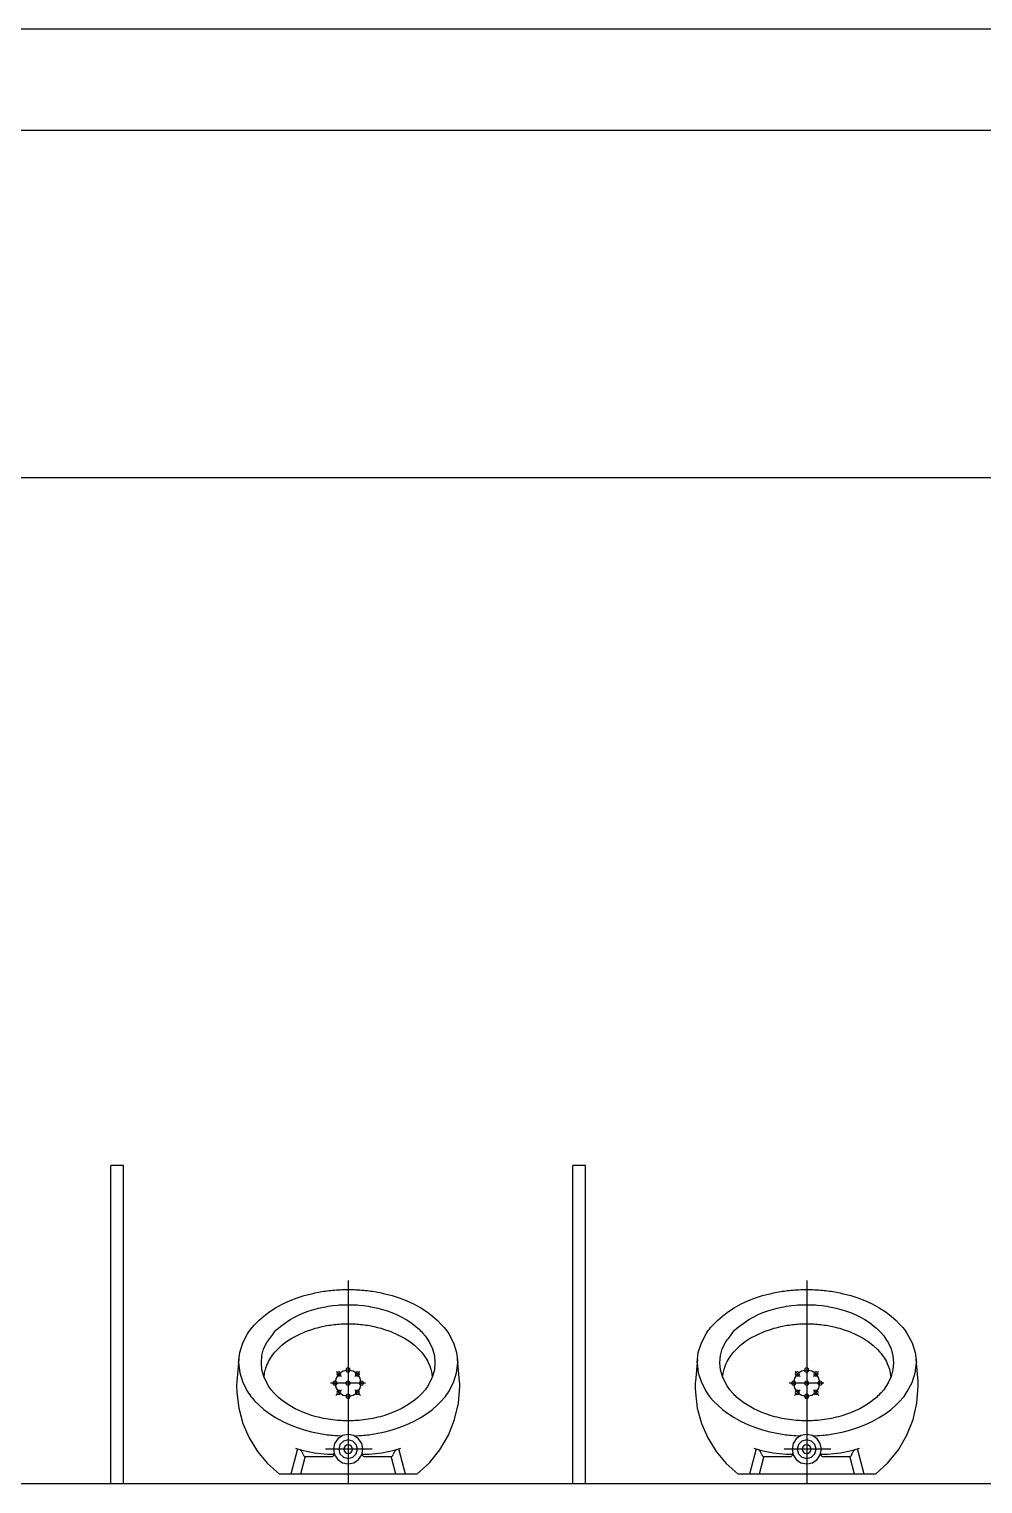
# Model space of a CAD drawing. Header units: millimetres. Extents: x 20431 to 27288, y 6147 to 13165.
# Drawn here: x 21119.5 to 21269.2, y 8937.1 to 9165.5 of the extents above; entities that cross this region are included whole.
import ezdxf

# ---------------------------------------------------------------- set-up
doc = ezdxf.new("R2010")
doc.units = ezdxf.units.MM
doc.header["$MEASUREMENT"] = 0
doc.linetypes.add('CONTINU', pattern=[0])
for name, color, linetype in [('Arqui-02', 2, 'Continuous'), ('Arqui-Louças', 30, 'Continuous'), ('Arqui-Paredes', 3, 'Continuous')]:
    doc.layers.add(name, color=color, linetype=linetype)

msp = doc.modelspace()

# ---------------------------------------------------------------- linework, layer by layer
at = {"layer": 'Arqui-02'}
for p, q in [((21132.3, 8937.1), (21132.3, 8987.1)), ((21134.3, 8937.1), (21134.3, 8987.1)), ((21204.8, 8937.1), (21204.8, 8987.1)), ((21206.8, 8937.1), (21206.8, 8987.1))]:
    msp.add_line(p, q, dxfattribs=at)
for points in [[(21134.3, 8987.1), (21132.3, 8987.1)], [(21206.8, 8987.1), (21204.8, 8987.1)]]:
    msp.add_lwpolyline(points, dxfattribs=at)
at = {"layer": 'Arqui-Louças'}
msp.add_line((20988.3, 9095.14), (21669.59, 9095.14), dxfattribs=at)
at = {"layer": 'Arqui-Louças', "linetype": 'Continuous'}
for p, q in [((21169.55, 8962.1), (21169.55, 8937.1)), ((21241.55, 8962.1), (21241.55, 8937.1))]:
    msp.add_line(p, q, dxfattribs=at)
at = {"layer": 'Arqui-Louças'}
for points in [[(21169.55, 8969.02), (21169.55, 8937.1)], [(21241.55, 8969.02), (21241.55, 8937.1)], [(21169.55, 8954.98), (21168.75, 8954.82), (21168.09, 8954.38), (21167.65, 8953.72), (21167.48, 8952.92)], [(21168.5, 8953.97), (21167.71, 8954.75)], [(21171.61, 8952.92), (21171.45, 8953.72), (21171.01, 8954.38), (21170.35, 8954.82), (21169.55, 8954.98)], [(21171.38, 8954.75), (21170.6, 8953.97)], [(21241.55, 8954.98), (21240.75, 8954.82), (21240.09, 8954.38), (21239.65, 8953.72), (21239.48, 8952.92)], [(21240.5, 8953.97), (21239.71, 8954.75)], [(21243.61, 8952.92), (21243.45, 8953.72), (21243.01, 8954.38), (21242.35, 8954.82), (21241.55, 8954.98)], [(21243.38, 8954.75), (21242.6, 8953.97)], [(21172.25, 8952.92), (21166.8, 8952.92)], [(21167.48, 8952.92), (21167.65, 8952.11), (21168.09, 8951.46), (21168.75, 8951.01), (21169.55, 8950.85)], [(21168.5, 8951.87), (21167.63, 8951)], [(21169.55, 8950.85), (21170.35, 8951.01), (21171.01, 8951.46), (21171.45, 8952.11), (21171.61, 8952.92)], [(21171.47, 8951), (21170.6, 8951.87)], [(21244.25, 8952.92), (21238.8, 8952.92)], [(21239.48, 8952.92), (21239.65, 8952.11), (21240.09, 8951.46), (21240.75, 8951.01), (21241.55, 8950.85)], [(21240.5, 8951.87), (21239.63, 8951)], [(21241.55, 8950.85), (21242.35, 8951.01), (21243.01, 8951.46), (21243.45, 8952.11), (21243.61, 8952.92)], [(21243.47, 8951), (21242.6, 8951.87)], [(21173.33, 8942.55), (21166, 8942.55)], [(21245.33, 8942.55), (21238, 8942.55)]]:
    msp.add_lwpolyline(points, dxfattribs=at)
at = {"layer": 'Arqui-Louças', "linetype": 'CONTINU'}
for points in [[(21160.43, 8965.87), (21161.52, 8966.29), (21162.63, 8966.66), (21163.77, 8966.95)], [(21175.33, 8966.95), (21176.46, 8966.66), (21177.58, 8966.29), (21178.67, 8965.87)], [(21232.43, 8965.87), (21233.52, 8966.29), (21234.63, 8966.66), (21235.77, 8966.95)], [(21247.33, 8966.95), (21248.46, 8966.66), (21249.58, 8966.29), (21250.67, 8965.87)], [(21157.09, 8964.05), (21158.16, 8964.74), (21159.27, 8965.35), (21160.43, 8965.87)], [(21168.99, 8965.23), (21169.55, 8965.24)], [(21169.55, 8965.24), (21170.1, 8965.23)], [(21178.67, 8965.87), (21179.83, 8965.35), (21180.94, 8964.74), (21182.01, 8964.05)], [(21229.09, 8964.05), (21230.16, 8964.74), (21231.27, 8965.35), (21232.43, 8965.87)], [(21240.99, 8965.23), (21241.55, 8965.24)], [(21241.55, 8965.24), (21242.1, 8965.23)], [(21250.67, 8965.87), (21251.83, 8965.35), (21252.94, 8964.74), (21254.01, 8964.05)], [(21154.87, 8962.1), (21155.57, 8962.79), (21156.31, 8963.45), (21157.09, 8964.05)], [(21158.99, 8961.89), (21159.71, 8962.41), (21160.45, 8962.9), (21161.22, 8963.33)], [(21161.22, 8963.33), (21161.94, 8963.69), (21162.68, 8964), (21163.44, 8964.27)], [(21175.66, 8964.27), (21176.42, 8964), (21177.16, 8963.69), (21177.88, 8963.33)], [(21177.88, 8963.33), (21178.65, 8962.9), (21179.39, 8962.42), (21180.11, 8961.89)], [(21182.01, 8964.05), (21182.79, 8963.45), (21183.53, 8962.79), (21184.23, 8962.1)], [(21226.87, 8962.1), (21227.57, 8962.79), (21228.31, 8963.45), (21229.09, 8964.05)], [(21230.99, 8961.89), (21231.71, 8962.41), (21232.45, 8962.9), (21233.22, 8963.33)], [(21233.22, 8963.33), (21233.94, 8963.69), (21234.68, 8964), (21235.44, 8964.27)], [(21247.66, 8964.27), (21248.42, 8964), (21249.16, 8963.69), (21249.88, 8963.33)], [(21249.88, 8963.33), (21250.65, 8962.9), (21251.39, 8962.42), (21252.11, 8961.89)], [(21254.01, 8964.05), (21254.79, 8963.45), (21255.53, 8962.79), (21256.23, 8962.1)], [(21152.33, 8956.12), (21152.53, 8957.71), (21153.01, 8959.23), (21153.76, 8960.66)], [(21157.72, 8960.56), (21157.88, 8960.84)], [(21157.88, 8960.84), (21158.21, 8961.22), (21158.59, 8961.57), (21158.99, 8961.89)], [(21158.46, 8958.22), (21159.15, 8958.86), (21159.89, 8959.45), (21160.68, 8959.96)], [(21160.68, 8959.96), (21161.75, 8960.53), (21162.86, 8961.03), (21164, 8961.42)], [(21175.09, 8961.42), (21176.24, 8961.03), (21177.35, 8960.53), (21178.42, 8959.96)], [(21178.42, 8959.96), (21179.21, 8959.45), (21179.95, 8958.86), (21180.64, 8958.22)], [(21181.22, 8960.84), (21181.63, 8960.35), (21181.99, 8959.84), (21182.33, 8959.3)], [(21185.34, 8960.66), (21186.09, 8959.23), (21186.57, 8957.71), (21186.76, 8956.12)], [(21224.33, 8956.12), (21224.53, 8957.71), (21225.01, 8959.23), (21225.76, 8960.66)], [(21229.72, 8960.56), (21229.88, 8960.84)], [(21229.88, 8960.84), (21230.21, 8961.22), (21230.59, 8961.57), (21230.99, 8961.89)], [(21230.46, 8958.22), (21231.15, 8958.86), (21231.89, 8959.45), (21232.68, 8959.96)], [(21232.68, 8959.96), (21233.75, 8960.53), (21234.86, 8961.03), (21236, 8961.42)], [(21247.09, 8961.42), (21248.24, 8961.03), (21249.35, 8960.53), (21250.42, 8959.96)], [(21250.42, 8959.96), (21251.21, 8959.45), (21251.95, 8958.86), (21252.64, 8958.22)], [(21253.22, 8960.84), (21253.63, 8960.35), (21253.99, 8959.84), (21254.33, 8959.3)], [(21257.34, 8960.66), (21258.09, 8959.23), (21258.57, 8957.71), (21258.76, 8956.12)], [(21155.92, 8956.12), (21156, 8957.24), (21156.28, 8958.31), (21156.77, 8959.3)], [(21182.33, 8959.3), (21182.8, 8958.29), (21183.09, 8957.23), (21183.18, 8956.12)], [(21227.92, 8956.12), (21228, 8957.24), (21228.28, 8958.31), (21228.77, 8959.3)], [(21254.33, 8959.3), (21254.8, 8958.29), (21255.09, 8957.23), (21255.18, 8956.12)], [(21152.39, 8956.7), (21152.07, 8953.18)], [(21152.33, 8956.12), (21152.53, 8954.53), (21153.01, 8953.01), (21153.76, 8951.59)], [(21156.77, 8952.95), (21156.3, 8953.95), (21156.02, 8955.01), (21155.92, 8956.12)], [(21156.34, 8953.83), (21156.43, 8954.48), (21156.58, 8955.12), (21156.8, 8955.74)], [(21169.55, 8955.31), (21169.38, 8955.27), (21169.26, 8955.15), (21169.22, 8954.98)], [(21169.88, 8954.98), (21169.83, 8955.15), (21169.72, 8955.27), (21169.55, 8955.31)], [(21182.3, 8955.74), (21182.52, 8955.12), (21182.67, 8954.48), (21182.75, 8953.83)], [(21183.18, 8956.12), (21183.09, 8955.01), (21182.8, 8953.95), (21182.33, 8952.95)], [(21185.34, 8951.59), (21186.09, 8953.01), (21186.57, 8954.53), (21186.76, 8956.12)], [(21187.03, 8953.18), (21186.71, 8956.7)], [(21224.39, 8956.7), (21224.07, 8953.18)], [(21224.33, 8956.12), (21224.53, 8954.53), (21225.01, 8953.01), (21225.76, 8951.59)], [(21228.77, 8952.95), (21228.3, 8953.95), (21228.02, 8955.01), (21227.92, 8956.12)], [(21228.34, 8953.83), (21228.43, 8954.48), (21228.58, 8955.12), (21228.8, 8955.74)], [(21241.55, 8955.31), (21241.38, 8955.27), (21241.26, 8955.15), (21241.22, 8954.98)], [(21241.88, 8954.98), (21241.83, 8955.15), (21241.72, 8955.27), (21241.55, 8955.31)], [(21254.3, 8955.74), (21254.52, 8955.12), (21254.67, 8954.48), (21254.75, 8953.83)], [(21255.18, 8956.12), (21255.09, 8955.01), (21254.8, 8953.95), (21254.33, 8952.95)], [(21257.34, 8951.59), (21258.09, 8953.01), (21258.57, 8954.53), (21258.76, 8956.12)], [(21259.03, 8953.18), (21258.71, 8956.7)], [(21167.48, 8953.25), (21167.32, 8953.2), (21167.2, 8953.08), (21167.15, 8952.92)], [(21167.81, 8952.92), (21167.77, 8953.08), (21167.65, 8953.2), (21167.48, 8953.25)], [(21168.09, 8954.71), (21167.92, 8954.66), (21167.8, 8954.55), (21167.76, 8954.38)], [(21167.76, 8954.38), (21167.8, 8954.21), (21167.92, 8954.09), (21168.09, 8954.05)], [(21168.42, 8954.38), (21168.37, 8954.55), (21168.26, 8954.66), (21168.09, 8954.71)], [(21168.09, 8954.05), (21168.26, 8954.09), (21168.37, 8954.21), (21168.42, 8954.38)], [(21169.22, 8954.98), (21169.26, 8954.82), (21169.38, 8954.7), (21169.55, 8954.65)], [(21169.55, 8953.25), (21169.38, 8953.2), (21169.26, 8953.08), (21169.22, 8952.92)], [(21169.55, 8954.65), (21169.72, 8954.7), (21169.83, 8954.82), (21169.88, 8954.98)], [(21169.88, 8952.92), (21169.83, 8953.08), (21169.72, 8953.2), (21169.55, 8953.25)], [(21171.01, 8954.71), (21170.84, 8954.66), (21170.72, 8954.55), (21170.68, 8954.38)], [(21170.68, 8954.38), (21170.72, 8954.21), (21170.84, 8954.09), (21171.01, 8954.05)], [(21171.34, 8954.38), (21171.29, 8954.55), (21171.18, 8954.66), (21171.01, 8954.71)], [(21171.01, 8954.05), (21171.18, 8954.09), (21171.29, 8954.21), (21171.34, 8954.38)], [(21171.61, 8953.25), (21171.45, 8953.2), (21171.33, 8953.08), (21171.28, 8952.92)], [(21171.95, 8952.92), (21171.9, 8953.08), (21171.78, 8953.2), (21171.61, 8953.25)], [(21187.06, 8952.8), (21187.03, 8953.18)], [(21239.48, 8953.25), (21239.32, 8953.2), (21239.2, 8953.08), (21239.15, 8952.92)], [(21239.81, 8952.92), (21239.77, 8953.08), (21239.65, 8953.2), (21239.48, 8953.25)], [(21240.09, 8954.71), (21239.92, 8954.66), (21239.8, 8954.55), (21239.76, 8954.38)], [(21239.76, 8954.38), (21239.8, 8954.21), (21239.92, 8954.09), (21240.09, 8954.05)], [(21240.42, 8954.38), (21240.37, 8954.55), (21240.26, 8954.66), (21240.09, 8954.71)], [(21240.09, 8954.05), (21240.26, 8954.09), (21240.37, 8954.21), (21240.42, 8954.38)], [(21241.22, 8954.98), (21241.26, 8954.82), (21241.38, 8954.7), (21241.55, 8954.65)], [(21241.55, 8953.25), (21241.38, 8953.2), (21241.26, 8953.08), (21241.22, 8952.92)], [(21241.55, 8954.65), (21241.72, 8954.7), (21241.83, 8954.82), (21241.88, 8954.98)], [(21241.88, 8952.92), (21241.83, 8953.08), (21241.72, 8953.2), (21241.55, 8953.25)], [(21243.01, 8954.71), (21242.84, 8954.66), (21242.72, 8954.55), (21242.68, 8954.38)], [(21242.68, 8954.38), (21242.72, 8954.21), (21242.84, 8954.09), (21243.01, 8954.05)], [(21243.34, 8954.38), (21243.29, 8954.55), (21243.18, 8954.66), (21243.01, 8954.71)], [(21243.01, 8954.05), (21243.18, 8954.09), (21243.29, 8954.21), (21243.34, 8954.38)], [(21243.61, 8953.25), (21243.45, 8953.2), (21243.33, 8953.08), (21243.28, 8952.92)], [(21243.95, 8952.92), (21243.9, 8953.08), (21243.78, 8953.2), (21243.61, 8953.25)], [(21259.06, 8952.8), (21259.03, 8953.18)], [(21152.09, 8951.47), (21152.37, 8948.99), (21153.03, 8946.6), (21154.02, 8944.32)], [(21157.88, 8951.41), (21157.47, 8951.89), (21157.11, 8952.41), (21156.77, 8952.95)], [(21167.15, 8952.92), (21167.2, 8952.75), (21167.32, 8952.63), (21167.48, 8952.59)], [(21167.48, 8952.59), (21167.65, 8952.63), (21167.77, 8952.75), (21167.81, 8952.92)], [(21168.09, 8951.79), (21167.92, 8951.74), (21167.8, 8951.62), (21167.76, 8951.46)], [(21167.76, 8951.46), (21167.8, 8951.29), (21167.92, 8951.17), (21168.09, 8951.13)], [(21168.42, 8951.46), (21168.37, 8951.62), (21168.26, 8951.74), (21168.09, 8951.79)], [(21168.09, 8951.13), (21168.26, 8951.17), (21168.37, 8951.29), (21168.42, 8951.46)], [(21169.22, 8952.92), (21169.26, 8952.75), (21169.38, 8952.63), (21169.55, 8952.59)], [(21169.55, 8951.18), (21169.38, 8951.14), (21169.26, 8951.02), (21169.22, 8950.85)], [(21169.22, 8950.85), (21169.26, 8950.69), (21169.38, 8950.57), (21169.55, 8950.52)], [(21169.55, 8952.59), (21169.72, 8952.63), (21169.83, 8952.75), (21169.88, 8952.92)], [(21169.88, 8950.85), (21169.83, 8951.02), (21169.72, 8951.14), (21169.55, 8951.18)], [(21169.55, 8950.52), (21169.72, 8950.57), (21169.83, 8950.69), (21169.88, 8950.85)], [(21171.01, 8951.79), (21170.84, 8951.74), (21170.72, 8951.62), (21170.68, 8951.46)], [(21170.68, 8951.46), (21170.72, 8951.29), (21170.84, 8951.17), (21171.01, 8951.13)], [(21171.34, 8951.46), (21171.29, 8951.62), (21171.18, 8951.74), (21171.01, 8951.79)], [(21171.01, 8951.13), (21171.18, 8951.17), (21171.29, 8951.29), (21171.34, 8951.46)], [(21171.28, 8952.92), (21171.33, 8952.75), (21171.45, 8952.63), (21171.61, 8952.59)], [(21171.61, 8952.59), (21171.78, 8952.63), (21171.9, 8952.75), (21171.95, 8952.92)], [(21182.33, 8952.95), (21181.99, 8952.41), (21181.63, 8951.89), (21181.22, 8951.41)], [(21185.29, 8944.75), (21186.27, 8947.21), (21186.86, 8949.78), (21187.06, 8952.42)], [(21187.06, 8952.42), (21187.06, 8952.8)], [(21224.09, 8951.47), (21224.37, 8948.99), (21225.03, 8946.6), (21226.02, 8944.32)], [(21229.88, 8951.41), (21229.47, 8951.89), (21229.11, 8952.41), (21228.77, 8952.95)], [(21239.15, 8952.92), (21239.2, 8952.75), (21239.32, 8952.63), (21239.48, 8952.59)], [(21239.48, 8952.59), (21239.65, 8952.63), (21239.77, 8952.75), (21239.81, 8952.92)], [(21240.09, 8951.79), (21239.92, 8951.74), (21239.8, 8951.62), (21239.76, 8951.46)], [(21239.76, 8951.46), (21239.8, 8951.29), (21239.92, 8951.17), (21240.09, 8951.13)], [(21240.42, 8951.46), (21240.37, 8951.62), (21240.26, 8951.74), (21240.09, 8951.79)], [(21240.09, 8951.13), (21240.26, 8951.17), (21240.37, 8951.29), (21240.42, 8951.46)], [(21241.22, 8952.92), (21241.26, 8952.75), (21241.38, 8952.63), (21241.55, 8952.59)], [(21241.55, 8951.18), (21241.38, 8951.14), (21241.26, 8951.02), (21241.22, 8950.85)], [(21241.22, 8950.85), (21241.26, 8950.69), (21241.38, 8950.57), (21241.55, 8950.52)], [(21241.55, 8952.59), (21241.72, 8952.63), (21241.83, 8952.75), (21241.88, 8952.92)], [(21241.88, 8950.85), (21241.83, 8951.02), (21241.72, 8951.14), (21241.55, 8951.18)], [(21241.55, 8950.52), (21241.72, 8950.57), (21241.83, 8950.69), (21241.88, 8950.85)], [(21243.01, 8951.79), (21242.84, 8951.74), (21242.72, 8951.62), (21242.68, 8951.46)], [(21242.68, 8951.46), (21242.72, 8951.29), (21242.84, 8951.17), (21243.01, 8951.13)], [(21243.34, 8951.46), (21243.29, 8951.62), (21243.18, 8951.74), (21243.01, 8951.79)], [(21243.01, 8951.13), (21243.18, 8951.17), (21243.29, 8951.29), (21243.34, 8951.46)], [(21243.28, 8952.92), (21243.33, 8952.75), (21243.45, 8952.63), (21243.61, 8952.59)], [(21243.61, 8952.59), (21243.78, 8952.63), (21243.9, 8952.75), (21243.95, 8952.92)], [(21254.33, 8952.95), (21253.99, 8952.41), (21253.63, 8951.89), (21253.22, 8951.41)], [(21257.29, 8944.75), (21258.27, 8947.21), (21258.86, 8949.78), (21259.06, 8952.42)], [(21259.06, 8952.42), (21259.06, 8952.8)], [(21154.87, 8950.14), (21155.57, 8949.45), (21156.31, 8948.79), (21157.09, 8948.19)], [(21161.22, 8948.91), (21160.44, 8949.34), (21159.7, 8949.82), (21158.99, 8950.35)], [(21163.44, 8947.97), (21162.68, 8948.24), (21161.94, 8948.56), (21161.22, 8948.91)], [(21177.88, 8948.91), (21177.16, 8948.56), (21176.42, 8948.24), (21175.66, 8947.97)], [(21180.11, 8950.35), (21179.39, 8949.82), (21178.65, 8949.34), (21177.88, 8948.91)], [(21182.01, 8948.19), (21182.79, 8948.79), (21183.53, 8949.45), (21184.23, 8950.14)], [(21226.87, 8950.14), (21227.57, 8949.45), (21228.31, 8948.79), (21229.09, 8948.19)], [(21233.22, 8948.91), (21232.44, 8949.34), (21231.7, 8949.82), (21230.99, 8950.35)], [(21235.44, 8947.97), (21234.68, 8948.24), (21233.94, 8948.56), (21233.22, 8948.91)], [(21249.88, 8948.91), (21249.16, 8948.56), (21248.42, 8948.24), (21247.66, 8947.97)], [(21252.11, 8950.35), (21251.39, 8949.82), (21250.65, 8949.34), (21249.88, 8948.91)], [(21254.01, 8948.19), (21254.79, 8948.79), (21255.53, 8949.45), (21256.23, 8950.14)], [(21157.09, 8948.19), (21158.16, 8947.5), (21159.27, 8946.89), (21160.43, 8946.37)], [(21160.43, 8946.37), (21161.52, 8945.95), (21162.63, 8945.58), (21163.77, 8945.29)], [(21169.55, 8947), (21168.99, 8947.01)], [(21170.1, 8947.01), (21169.55, 8947)], [(21175.33, 8945.29), (21176.46, 8945.58), (21177.58, 8945.95), (21178.67, 8946.37)], [(21178.67, 8946.37), (21179.83, 8946.89), (21180.94, 8947.5), (21182.01, 8948.19)], [(21229.09, 8948.19), (21230.16, 8947.5), (21231.27, 8946.89), (21232.43, 8946.37)], [(21232.43, 8946.37), (21233.52, 8945.95), (21234.63, 8945.58), (21235.77, 8945.29)], [(21241.55, 8947), (21240.99, 8947.01)], [(21242.1, 8947.01), (21241.55, 8947)], [(21247.33, 8945.29), (21248.46, 8945.58), (21249.58, 8945.95), (21250.67, 8946.37)], [(21250.67, 8946.37), (21251.83, 8946.89), (21252.94, 8947.5), (21254.01, 8948.19)], [(21154.02, 8944.32), (21155.32, 8942.2), (21156.91, 8940.29), (21158.76, 8938.63)], [(21169.55, 8944.86), (21168.65, 8944.68), (21167.91, 8944.19), (21167.42, 8943.45), (21167.24, 8942.55)], [(21169.55, 8944.04), (21168.8, 8943.83), (21168.26, 8943.3), (21168.06, 8942.55)], [(21171.86, 8942.55), (21171.68, 8943.45), (21171.18, 8944.19), (21170.45, 8944.68), (21169.55, 8944.86)], [(21171.04, 8942.55), (21170.83, 8943.3), (21170.3, 8943.83), (21169.55, 8944.04)], [(21180.34, 8938.63), (21182.3, 8940.41), (21183.96, 8942.46), (21185.29, 8944.75)], [(21226.02, 8944.32), (21227.32, 8942.2), (21228.91, 8940.29), (21230.76, 8938.63)], [(21241.55, 8944.86), (21240.65, 8944.68), (21239.91, 8944.19), (21239.42, 8943.45), (21239.24, 8942.55)], [(21241.55, 8944.04), (21240.8, 8943.83), (21240.26, 8943.3), (21240.06, 8942.55)], [(21243.86, 8942.55), (21243.68, 8943.45), (21243.18, 8944.19), (21242.45, 8944.68), (21241.55, 8944.86)], [(21243.04, 8942.55), (21242.83, 8943.3), (21242.3, 8943.83), (21241.55, 8944.04)], [(21252.34, 8938.63), (21254.3, 8940.41), (21255.96, 8942.46), (21257.29, 8944.75)], [(21161.59, 8942.62), (21160.55, 8938.63)], [(21161.27, 8942.72), (21162.25, 8942.41), (21163.25, 8942.16), (21164.26, 8941.97)], [(21164.26, 8941.97), (21165.27, 8941.85), (21166.3, 8941.78), (21167.39, 8941.79)], [(21167.24, 8942.55), (21167.42, 8941.65), (21167.91, 8940.91), (21168.65, 8940.42), (21169.55, 8940.24)], [(21167.26, 8941.53), (21167.32, 8941.64), (21167.37, 8941.9)], [(21168.06, 8942.55), (21168.26, 8941.8), (21168.8, 8941.27), (21169.55, 8941.06)], [(21169.55, 8940.24), (21170.45, 8940.42), (21171.18, 8940.91), (21171.68, 8941.65), (21171.86, 8942.55)], [(21169.55, 8941.06), (21170.3, 8941.27), (21170.83, 8941.8), (21171.04, 8942.55)], [(21171.71, 8941.79), (21172.8, 8941.78), (21173.82, 8941.85), (21174.84, 8941.97)], [(21171.73, 8941.9), (21171.77, 8941.64), (21171.83, 8941.53)], [(21174.84, 8941.97), (21175.85, 8942.16), (21176.85, 8942.41), (21177.83, 8942.72)], [(21178.55, 8938.63), (21177.51, 8942.62)], [(21233.59, 8942.62), (21232.55, 8938.63)], [(21233.27, 8942.72), (21234.25, 8942.41), (21235.25, 8942.16), (21236.26, 8941.97)], [(21236.26, 8941.97), (21237.27, 8941.85), (21238.3, 8941.78), (21239.39, 8941.79)], [(21239.24, 8942.55), (21239.42, 8941.65), (21239.91, 8940.91), (21240.65, 8940.42), (21241.55, 8940.24)], [(21239.26, 8941.53), (21239.32, 8941.64), (21239.37, 8941.9)], [(21240.06, 8942.55), (21240.26, 8941.8), (21240.8, 8941.27), (21241.55, 8941.06)], [(21241.55, 8940.24), (21242.45, 8940.42), (21243.18, 8940.91), (21243.68, 8941.65), (21243.86, 8942.55)], [(21241.55, 8941.06), (21242.3, 8941.27), (21242.83, 8941.8), (21243.04, 8942.55)], [(21243.71, 8941.79), (21244.8, 8941.78), (21245.82, 8941.85), (21246.84, 8941.97)], [(21243.73, 8941.9), (21243.77, 8941.64), (21243.83, 8941.53)], [(21246.84, 8941.97), (21247.85, 8942.16), (21248.85, 8942.41), (21249.83, 8942.72)], [(21250.55, 8938.63), (21249.51, 8942.62)], [(21162.75, 8941.24), (21162.07, 8938.63)], [(21166.93, 8941.37), (21162.89, 8941.37)], [(21166.93, 8941.37), (21167.06, 8941.39), (21167.17, 8941.44), (21167.26, 8941.53)], [(21171.83, 8941.53), (21171.92, 8941.44), (21172.04, 8941.39), (21172.16, 8941.37)], [(21176.18, 8941.37), (21172.16, 8941.37)], [(21177.03, 8938.63), (21176.35, 8941.24)], [(21234.75, 8941.24), (21234.07, 8938.63)], [(21238.93, 8941.37), (21234.89, 8941.37)], [(21238.93, 8941.37), (21239.06, 8941.39), (21239.17, 8941.44), (21239.26, 8941.53)], [(21243.83, 8941.53), (21243.92, 8941.44), (21244.04, 8941.39), (21244.16, 8941.37)], [(21248.18, 8941.37), (21244.16, 8941.37)], [(21249.03, 8938.63), (21248.35, 8941.24)], [(21180.34, 8938.63), (21158.76, 8938.63)], [(21252.34, 8938.63), (21230.76, 8938.63)]]:
    msp.add_lwpolyline(points, dxfattribs=at)
for points in [[(21163.77, 8966.95, -0.02046), (21165.99, 8967.38)], [(21165.99, 8967.38, -0.015737), (21167.1, 8967.51)], [(21167.1, 8967.51, -0.017734), (21169.55, 8967.63)], [(21169.55, 8967.63, -0.017734), (21172, 8967.51)], [(21172, 8967.51, -0.015735), (21173.11, 8967.38)], [(21173.11, 8967.38, -0.020461), (21175.33, 8966.95)], [(21235.77, 8966.95, -0.02046), (21237.99, 8967.38)], [(21237.99, 8967.38, -0.015737), (21239.1, 8967.51)], [(21239.1, 8967.51, -0.017734), (21241.55, 8967.63)], [(21241.55, 8967.63, -0.017734), (21244, 8967.51)], [(21244, 8967.51, -0.015735), (21245.11, 8967.38)], [(21245.11, 8967.38, -0.020461), (21247.33, 8966.95)], [(21163.44, 8964.27, -0.018626), (21164.91, 8964.7), (21165.66, 8964.86)], [(21165.66, 8964.86, -0.015078), (21167.14, 8965.09), (21167.88, 8965.17)], [(21167.88, 8965.17, -0.012772), (21168.99, 8965.23)], [(21170.1, 8965.23, -0.012771), (21171.22, 8965.17)], [(21171.22, 8965.17), (21171.96, 8965.09, -0.015079), (21173.44, 8964.86)], [(21173.44, 8964.86), (21174.19, 8964.7, -0.018626), (21175.66, 8964.27)], [(21235.44, 8964.27, -0.018626), (21236.91, 8964.7), (21237.66, 8964.86)], [(21237.66, 8964.86, -0.015078), (21239.14, 8965.09), (21239.88, 8965.17)], [(21239.88, 8965.17, -0.012772), (21240.99, 8965.23)], [(21242.1, 8965.23, -0.012771), (21243.22, 8965.17)], [(21243.22, 8965.17), (21243.96, 8965.09, -0.015079), (21245.44, 8964.86)], [(21245.44, 8964.86), (21246.19, 8964.7, -0.018626), (21247.66, 8964.27)], [(21167.33, 8962.11, -0.013175), (21168.44, 8962.21)], [(21168.44, 8962.21, -0.014052), (21169.55, 8962.24)], [(21169.55, 8962.24, -0.014052), (21170.66, 8962.21)], [(21170.66, 8962.21, -0.013175), (21171.77, 8962.11)], [(21239.33, 8962.11, -0.013175), (21240.44, 8962.21)], [(21240.44, 8962.21, -0.014052), (21241.55, 8962.24)], [(21241.55, 8962.24, -0.014052), (21242.66, 8962.21)], [(21242.66, 8962.21, -0.013175), (21243.77, 8962.11)], [(21153.76, 8960.66, -0.029412), (21154.46, 8961.65), (21154.87, 8962.1)], [(21156.77, 8959.3), (21157.08, 8959.72, 0.021616), (21157.72, 8960.56)], [(21164, 8961.42, -0.016259), (21165.48, 8961.81), (21166.22, 8961.95)], [(21166.22, 8961.95, -0.015642), (21167.33, 8962.11)], [(21171.77, 8962.11, -0.015643), (21172.88, 8961.95)], [(21172.88, 8961.95), (21173.62, 8961.81, -0.016262), (21175.09, 8961.42)], [(21180.11, 8961.89), (21180.49, 8961.56, -0.020792), (21181.22, 8960.84)], [(21184.23, 8962.1), (21184.64, 8961.65, -0.029425), (21185.34, 8960.66)], [(21225.76, 8960.66, -0.029412), (21226.46, 8961.65), (21226.87, 8962.1)], [(21228.77, 8959.3), (21229.08, 8959.72, 0.021616), (21229.72, 8960.56)], [(21236, 8961.42, -0.016259), (21237.48, 8961.81), (21238.22, 8961.95)], [(21238.22, 8961.95, -0.015642), (21239.33, 8962.11)], [(21243.77, 8962.11, -0.015643), (21244.88, 8961.95)], [(21244.88, 8961.95), (21245.62, 8961.81, -0.016262), (21247.09, 8961.42)], [(21252.11, 8961.89), (21252.49, 8961.56, -0.020792), (21253.22, 8960.84)], [(21256.23, 8962.1), (21256.64, 8961.65, -0.029425), (21257.34, 8960.66)], [(21157.35, 8956.82, -0.02971), (21158.06, 8957.78), (21158.46, 8958.22)], [(21180.64, 8958.22), (21181.04, 8957.78, -0.029703), (21181.75, 8956.82)], [(21229.35, 8956.82, -0.02971), (21230.06, 8957.78), (21230.46, 8958.22)], [(21252.64, 8958.22), (21253.04, 8957.78, -0.029703), (21253.75, 8956.82)], [(21156.8, 8955.74, -0.050002), (21157.35, 8956.82)], [(21181.75, 8956.82, -0.04999), (21182.3, 8955.74)], [(21228.8, 8955.74, -0.050002), (21229.35, 8956.82)], [(21253.75, 8956.82, -0.04999), (21254.3, 8955.74)], [(21152.07, 8953.18, 0.025489), (21152.03, 8952.32)], [(21224.07, 8953.18, 0.025489), (21224.03, 8952.32)], [(21152.03, 8952.32, 0.025506), (21152.09, 8951.47)], [(21153.76, 8951.59, 0.029418), (21154.46, 8950.59), (21154.87, 8950.14)], [(21158.99, 8950.35), (21158.6, 8950.68, -0.02081), (21157.88, 8951.41)], [(21181.22, 8951.41, -0.020792), (21180.49, 8950.68), (21180.11, 8950.35)], [(21184.23, 8950.14), (21184.64, 8950.59, 0.029431), (21185.34, 8951.59)], [(21224.03, 8952.32, 0.025506), (21224.09, 8951.47)], [(21225.76, 8951.59, 0.029418), (21226.46, 8950.59), (21226.87, 8950.14)], [(21230.99, 8950.35), (21230.6, 8950.68, -0.02081), (21229.88, 8951.41)], [(21253.22, 8951.41, -0.020792), (21252.49, 8950.68), (21252.11, 8950.35)], [(21256.23, 8950.14), (21256.64, 8950.59, 0.029431), (21257.34, 8951.59)], [(21165.66, 8947.38), (21164.91, 8947.55, -0.018631), (21163.44, 8947.97)], [(21167.88, 8947.07), (21167.14, 8947.15, -0.015079), (21165.66, 8947.38)], [(21168.99, 8947.01, -0.013893), (21167.88, 8947.07)], [(21171.22, 8947.07, -0.013893), (21170.1, 8947.01)], [(21173.44, 8947.38, -0.01508), (21171.96, 8947.15), (21171.22, 8947.07)], [(21175.66, 8947.97, -0.018631), (21174.19, 8947.55), (21173.44, 8947.38)], [(21237.66, 8947.38), (21236.91, 8947.55, -0.018631), (21235.44, 8947.97)], [(21239.88, 8947.07), (21239.14, 8947.15, -0.015079), (21237.66, 8947.38)], [(21240.99, 8947.01, -0.013893), (21239.88, 8947.07)], [(21243.22, 8947.07, -0.013893), (21242.1, 8947.01)], [(21245.44, 8947.38, -0.01508), (21243.96, 8947.15), (21243.22, 8947.07)], [(21247.66, 8947.97, -0.018631), (21246.19, 8947.55), (21245.44, 8947.38)], [(21163.77, 8945.29, 0.020455), (21165.99, 8944.86)], [(21165.99, 8944.86, 0.015739), (21167.1, 8944.73)], [(21167.1, 8944.73, 0.010834), (21168.59, 8944.64)], [(21170.51, 8944.64, 0.010835), (21172, 8944.73)], [(21172, 8944.73, 0.015738), (21173.11, 8944.86)], [(21173.11, 8944.86, 0.020456), (21175.33, 8945.29)], [(21235.77, 8945.29, 0.020455), (21237.99, 8944.86)], [(21237.99, 8944.86, 0.015739), (21239.1, 8944.73)], [(21239.1, 8944.73, 0.010834), (21240.59, 8944.64)], [(21242.51, 8944.64, 0.010835), (21244, 8944.73)], [(21244, 8944.73, 0.015738), (21245.11, 8944.86)], [(21245.11, 8944.86, 0.020456), (21247.33, 8945.29)], [(21162.28, 8942.15, 0.103805), (21161.9, 8942.5)], [(21162.49, 8941.69, 0.103794), (21162.28, 8942.15)], [(21162.49, 8941.69, 0.171066), (21162.64, 8941.46)], [(21169.55, 8943.25, 1), (21169.55, 8941.85)], [(21169.55, 8941.85, 1), (21169.55, 8943.25)], [(21176.46, 8941.46, 0.171059), (21176.61, 8941.69)], [(21176.82, 8942.15, 0.103814), (21176.61, 8941.69)], [(21177.19, 8942.5, 0.103795), (21176.82, 8942.15)], [(21234.28, 8942.15, 0.103805), (21233.9, 8942.5)], [(21234.49, 8941.69, 0.103794), (21234.28, 8942.15)], [(21234.49, 8941.69, 0.171066), (21234.64, 8941.46)], [(21241.55, 8943.25, 1), (21241.55, 8941.85)], [(21241.55, 8941.85, 1), (21241.55, 8943.25)], [(21248.46, 8941.46, 0.171059), (21248.61, 8941.69)], [(21248.82, 8942.15, 0.103814), (21248.61, 8941.69)], [(21249.19, 8942.5, 0.103795), (21248.82, 8942.15)], [(21162.64, 8941.46, 0.171026), (21162.89, 8941.37)], [(21162.81, 8941.33, 0.16594), (21162.75, 8941.24)], [(21162.89, 8941.37, 0.165884), (21162.81, 8941.33)], [(21176.18, 8941.37, 0.171026), (21176.46, 8941.46)], [(21176.29, 8941.33, 0.165857), (21176.18, 8941.37)], [(21176.35, 8941.24, 0.16918), (21176.29, 8941.33)], [(21234.64, 8941.46, 0.171026), (21234.89, 8941.37)], [(21234.81, 8941.33, 0.16594), (21234.75, 8941.24)], [(21234.89, 8941.37, 0.165884), (21234.81, 8941.33)], [(21248.18, 8941.37, 0.171026), (21248.46, 8941.46)], [(21248.29, 8941.33, 0.165857), (21248.18, 8941.37)], [(21248.35, 8941.24, 0.16918), (21248.29, 8941.33)]]:
    msp.add_lwpolyline(points, format="xyb", dxfattribs=at)
at = {"layer": 'Arqui-Paredes'}
for p, q in [((21773.3, 9165.55), (20995.8, 9165.55)), ((21865.8, 9149.6), (20995.8, 9149.6)), ((21278.3, 8937.1), (20973.3, 8937.1))]:
    msp.add_line(p, q, dxfattribs=at)

doc.saveas('drawing.dxf')
